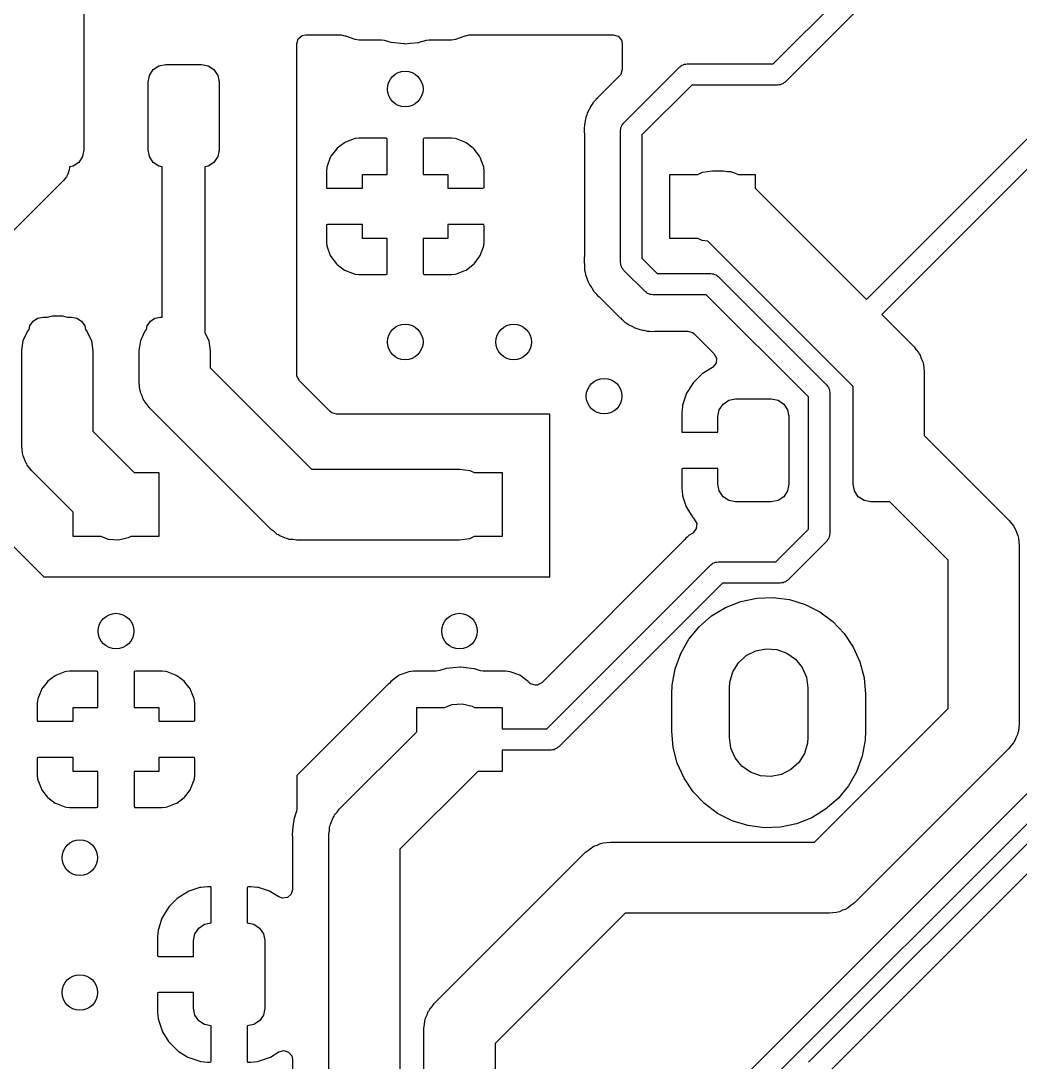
# Model space of a CAD drawing. Extents: x 74 to 208, y -143 to -31.
# Drawn here: x 125.66 to 139.7, y -60.92 to -46.29 of the extents above; entities that cross this region are included whole.
import ezdxf

# ---------------------------------------------------------------- set-up
doc = ezdxf.new("R2010")
doc.units = 0
doc.layers.add('BLACK', color=7, linetype='CONTINUOUS')

msp = doc.modelspace()

# ---------------------------------------------------------------- linework, layer by layer
at = {"layer": 'BLACK', "linetype": 'CONTINUOUS'}
for p, q in [((126.55, -43.593), (126.55, -48.099)), ((136.234, -46.8908), (138.28, -44.8451)), ((138.536, -45.0133), (136.402, -47.1469)), ((129.54, -46.608), (129.56, -46.5399)), ((129.56, -46.5399), (129.614, -46.4934)), ((129.614, -46.4934), (129.666, -46.482)), ((129.666, -46.482), (130.165, -46.482)), ((130.165, -46.482), (130.217, -46.4954)), ((130.217, -46.4954), (130.217, -46.4946)), ((130.217, -46.4946), (130.224, -46.4973)), ((130.224, -46.4973), (130.224, -46.4973)), ((130.224, -46.4973), (130.354, -46.5457)), ((130.354, -46.5457), (130.416, -46.5525)), ((131.712, -46.5525), (131.774, -46.5457)), ((131.774, -46.5457), (131.904, -46.4973)), ((131.904, -46.4973), (131.911, -46.4946)), ((131.904, -46.4973), (131.904, -46.4973)), ((131.911, -46.4954), (131.963, -46.482)), ((131.911, -46.4946), (131.911, -46.4954)), ((131.963, -46.482), (133.986, -46.482)), ((133.986, -46.482), (134.054, -46.502)), ((134.054, -46.502), (134.101, -46.5557)), ((129.54, -51.2558), (129.54, -46.608)), ((130.416, -46.5525), (130.731, -46.5525)), ((130.731, -46.5525), (130.768, -46.5581)), ((130.768, -46.5581), (130.86, -46.5867)), ((130.86, -46.5867), (130.866, -46.5873)), ((130.866, -46.5873), (130.866, -46.5873)), ((130.866, -46.5873), (131.051, -46.6067)), ((131.051, -46.6067), (131.051, -46.6067)), ((131.051, -46.6067), (131.057, -46.6074)), ((131.057, -46.6074), (131.139, -46.5998)), ((131.139, -46.5998), (131.248, -46.59)), ((131.248, -46.59), (131.254, -46.5894)), ((131.248, -46.59), (131.248, -46.59)), ((131.254, -46.5894), (131.26, -46.5877)), ((131.26, -46.5877), (131.362, -46.5576)), ((131.26, -46.5877), (131.26, -46.5877)), ((131.362, -46.5576), (131.398, -46.5525)), ((131.398, -46.5525), (131.712, -46.5525)), ((134.101, -46.5557), (134.112, -46.608)), ((134.112, -46.608), (134.112, -46.9718)), ((127.469, -47.0533), (127.523, -46.9722)), ((127.523, -46.9722), (127.604, -46.918)), ((127.604, -46.918), (127.7, -46.899)), ((127.7, -46.899), (128.2, -46.899)), ((128.2, -46.899), (128.296, -46.918)), ((128.296, -46.918), (128.377, -46.9722)), ((128.377, -46.9722), (128.431, -47.0533)), ((134.112, -46.9718), (134.092, -47.0399)), ((134.133, -47.7221), (134.92, -46.9347)), ((134.92, -46.9347), (134.937, -46.9249)), ((134.937, -46.9249), (134.951, -46.9109)), ((134.951, -46.9109), (134.97, -46.9058)), ((134.97, -46.9058), (134.988, -46.8959)), ((134.988, -46.8959), (135.007, -46.8959)), ((135.007, -46.8959), (135.026, -46.8908)), ((135.026, -46.8908), (136.234, -46.8908)), ((127.45, -47.149), (127.469, -47.0533)), ((128.431, -47.0533), (128.45, -47.149)), ((134.075, -47.0608), (133.831, -47.3045)), ((134.092, -47.0399), (134.075, -47.0608)), ((127.45, -48.099), (127.45, -47.149)), ((128.45, -47.149), (128.45, -48.099)), ((135.089, -47.1908), (134.389, -47.8903)), ((136.296, -47.1908), (135.089, -47.1908)), ((136.315, -47.1857), (136.296, -47.1908)), ((136.335, -47.1857), (136.315, -47.1857)), ((136.352, -47.1758), (136.335, -47.1857)), ((136.371, -47.1707), (136.352, -47.1758)), ((136.385, -47.1567), (136.371, -47.1707)), ((136.402, -47.1469), (136.385, -47.1567)), ((133.734, -47.4044), (133.702, -47.4381)), ((133.741, -47.3954), (133.734, -47.4044)), ((133.744, -47.3919), (133.741, -47.3954)), ((133.765, -47.3713), (133.744, -47.3919)), ((133.767, -47.3685), (133.765, -47.3713)), ((133.81, -47.3226), (133.767, -47.3685)), ((133.816, -47.3168), (133.81, -47.3226)), ((133.81, -47.3226), (133.81, -47.3226)), ((133.823, -47.3125), (133.816, -47.3168)), ((133.831, -47.3045), (133.823, -47.3125)), ((133.823, -47.3125), (133.823, -47.3125)), ((133.644, -47.5434), (133.622, -47.5839)), ((133.649, -47.5327), (133.644, -47.5434)), ((133.665, -47.4976), (133.649, -47.5327)), ((133.668, -47.4903), (133.665, -47.4976)), ((133.665, -47.4976), (133.665, -47.4976)), ((133.673, -47.4835), (133.668, -47.4903)), ((133.681, -47.4734), (133.673, -47.4835)), ((133.692, -47.4569), (133.681, -47.4734)), ((133.698, -47.445), (133.692, -47.4569)), ((133.702, -47.4381), (133.698, -47.445)), ((133.698, -47.445), (133.698, -47.445)), ((133.592, -47.7003), (133.581, -47.745)), ((133.594, -47.6886), (133.592, -47.7003)), ((133.6, -47.6509), (133.594, -47.6886)), ((133.602, -47.643), (133.6, -47.6509)), ((133.61, -47.6233), (133.602, -47.643)), ((133.617, -47.6046), (133.61, -47.6233)), ((133.622, -47.5839), (133.617, -47.6046)), ((133.579, -47.7862), (133.576, -47.8074)), ((133.576, -47.8074), (133.578, -47.8359)), ((133.578, -47.8359), (133.58, -47.8533)), ((133.581, -47.7665), (133.579, -47.7862)), ((133.58, -47.8533), (133.581, -47.8652)), ((133.581, -47.745), (133.581, -47.7665)), ((133.581, -47.8652), (133.581, -49.6003)), ((134.089, -47.8282), (134.094, -47.8091)), ((134.089, -49.6824), (134.089, -47.8282)), ((134.094, -47.7894), (134.104, -47.7723)), ((134.094, -47.8091), (134.094, -47.7894)), ((134.104, -47.7723), (134.109, -47.7532)), ((134.109, -47.7532), (134.123, -47.7392)), ((134.123, -47.7392), (134.133, -47.7221)), ((137.546, -50.2014), (139.914, -47.8341)), ((130.21, -47.9992), (130.108, -48.0757)), ((130.226, -47.9907), (130.21, -47.9992)), ((130.346, -47.9455), (130.226, -47.9907)), ((130.362, -47.9419), (130.346, -47.9455)), ((130.413, -47.9364), (130.362, -47.9419)), ((130.419, -47.936), (130.413, -47.9364)), ((130.796, -47.936), (130.419, -47.936)), ((130.804, -47.9377), (130.796, -47.936)), ((130.806, -47.9389), (130.804, -47.9377)), ((130.81, -47.9541), (130.806, -47.9389)), ((130.81, -48.444), (130.81, -47.9541)), ((131.32, -47.9419), (131.318, -47.9495)), ((131.318, -47.9495), (131.318, -48.444)), ((131.321, -47.9405), (131.32, -47.9419)), ((131.336, -47.936), (131.321, -47.9405)), ((131.709, -47.936), (131.336, -47.936)), ((131.715, -47.9364), (131.709, -47.936)), ((131.766, -47.9419), (131.715, -47.9364)), ((131.782, -47.9455), (131.766, -47.9419)), ((131.902, -47.9907), (131.782, -47.9455)), ((131.918, -47.9992), (131.902, -47.9907)), ((132.02, -48.0757), (131.918, -47.9992)), ((134.389, -47.8903), (134.389, -49.6203)), ((126.55, -48.099), (126.531, -48.1947)), ((127.469, -48.1947), (127.45, -48.099)), ((128.45, -48.099), (128.431, -48.1947)), ((130.096, -48.0883), (130.019, -48.1904)), ((130.108, -48.0757), (130.096, -48.0883)), ((132.032, -48.0883), (132.02, -48.0757)), ((132.109, -48.1904), (132.032, -48.0883)), ((140.125, -48.0475), (137.759, -50.4135)), ((126.477, -48.2758), (126.396, -48.33)), ((126.531, -48.1947), (126.477, -48.2758)), ((127.523, -48.2758), (127.469, -48.1947)), ((127.604, -48.33), (127.523, -48.2758)), ((128.377, -48.2758), (128.296, -48.33)), ((128.431, -48.1947), (128.377, -48.2758)), ((130.011, -48.2059), (129.966, -48.3264)), ((130.019, -48.1904), (130.011, -48.2059)), ((132.117, -48.2059), (132.109, -48.1904)), ((132.162, -48.3264), (132.117, -48.2059)), ((126.324, -48.4415), (126.312, -48.4598)), ((126.332, -48.4092), (126.324, -48.4415)), ((126.344, -48.3783), (126.332, -48.4092)), ((126.348, -48.3424), (126.344, -48.3783)), ((126.349, -48.3393), (126.348, -48.3424)), ((126.396, -48.33), (126.349, -48.3393)), ((127.65, -48.3391), (127.604, -48.33)), ((127.65, -50.451), (127.65, -48.3391)), ((128.296, -48.33), (128.25, -48.3391)), ((128.25, -48.3391), (128.25, -50.6649)), ((129.962, -48.3416), (129.956, -48.3925)), ((129.956, -48.3925), (129.956, -48.3993)), ((129.956, -48.3993), (129.956, -48.6219)), ((129.966, -48.3264), (129.962, -48.3416)), ((130.464, -48.64), (130.464, -48.444)), ((130.464, -48.444), (130.81, -48.444)), ((131.318, -48.444), (131.664, -48.444)), ((131.664, -48.444), (131.664, -48.64)), ((132.166, -48.3416), (132.162, -48.3264)), ((132.172, -48.3925), (132.166, -48.3416)), ((132.172, -48.3993), (132.172, -48.3925)), ((132.172, -48.6265), (132.172, -48.3993)), ((134.782, -49.344), (134.782, -48.444)), ((134.782, -48.444), (135.176, -48.444)), ((135.176, -48.444), (135.242, -48.4141)), ((135.242, -48.4141), (135.382, -48.394)), ((135.382, -48.394), (135.532, -48.394)), ((135.532, -48.394), (135.538, -48.394)), ((135.538, -48.394), (135.589, -48.4019)), ((135.589, -48.4019), (135.639, -48.4057)), ((135.639, -48.4057), (135.658, -48.4127)), ((135.658, -48.4127), (135.678, -48.4158)), ((135.678, -48.4158), (135.724, -48.4375)), ((135.724, -48.4375), (135.742, -48.444)), ((135.742, -48.444), (135.982, -48.444)), ((135.982, -48.444), (135.982, -48.6369)), ((126.262, -48.5321), (125.434, -49.3601)), ((126.281, -48.5047), (126.262, -48.5321)), ((126.304, -48.4803), (126.281, -48.5047)), ((126.312, -48.4598), (126.304, -48.4803)), ((129.956, -48.6219), (129.96, -48.6371)), ((129.96, -48.6371), (129.962, -48.6383)), ((129.962, -48.6383), (129.97, -48.64)), ((129.97, -48.64), (130.464, -48.64)), ((131.664, -48.64), (132.154, -48.64)), ((132.154, -48.64), (132.169, -48.6355)), ((132.169, -48.6355), (132.17, -48.6341)), ((132.17, -48.6341), (132.172, -48.6265)), ((135.982, -48.6369), (137.546, -50.2014)), ((129.958, -49.1539), (129.956, -49.1615)), ((129.956, -49.1615), (129.956, -49.3887)), ((129.959, -49.1525), (129.958, -49.1539)), ((129.974, -49.148), (129.959, -49.1525)), ((130.464, -49.148), (129.974, -49.148)), ((130.464, -49.344), (130.464, -49.148)), ((132.158, -49.148), (131.664, -49.148)), ((131.664, -49.148), (131.664, -49.344)), ((132.166, -49.1497), (132.158, -49.148)), ((132.168, -49.1509), (132.166, -49.1497)), ((132.172, -49.1661), (132.168, -49.1509)), ((132.172, -49.3887), (132.172, -49.1661)), ((129.956, -49.3887), (129.956, -49.3955)), ((129.956, -49.3955), (129.962, -49.4464)), ((129.962, -49.4464), (129.966, -49.4616)), ((129.966, -49.4616), (130.011, -49.5821)), ((130.81, -49.344), (130.464, -49.344)), ((130.81, -49.8385), (130.81, -49.344)), ((131.664, -49.344), (131.318, -49.344)), ((131.318, -49.344), (131.318, -49.8339)), ((132.117, -49.5821), (132.162, -49.4616)), ((132.162, -49.4616), (132.166, -49.4464)), ((132.166, -49.4464), (132.172, -49.3955)), ((132.172, -49.3955), (132.172, -49.3887)), ((135.176, -49.344), (134.782, -49.344)), ((135.236, -49.3722), (135.176, -49.344)), ((135.315, -49.3846), (135.236, -49.3722)), ((137.356, -51.4251), (135.315, -49.3846)), ((130.011, -49.5821), (130.019, -49.5976)), ((130.019, -49.5976), (130.096, -49.6997)), ((132.032, -49.6997), (132.109, -49.5976)), ((132.109, -49.5976), (132.117, -49.5821)), ((133.58, -49.6122), (133.578, -49.6199)), ((133.578, -49.6199), (133.578, -49.6279)), ((133.581, -49.6003), (133.58, -49.6122)), ((134.389, -49.6203), (134.606, -49.8372)), ((130.096, -49.6997), (130.108, -49.7123)), ((130.108, -49.7123), (130.21, -49.7888)), ((131.918, -49.7888), (132.02, -49.7123)), ((132.02, -49.7123), (132.032, -49.6997)), ((133.578, -49.6279), (133.58, -49.6908)), ((133.58, -49.6908), (133.581, -49.6947)), ((133.581, -49.6947), (133.581, -49.7238)), ((133.581, -49.7238), (133.581, -49.7282)), ((133.581, -49.7282), (133.582, -49.7401)), ((133.582, -49.7401), (133.583, -49.7862)), ((134.094, -49.7015), (134.089, -49.6824)), ((134.094, -49.7212), (134.094, -49.7015)), ((134.104, -49.7383), (134.094, -49.7212)), ((134.109, -49.7574), (134.104, -49.7383)), ((134.123, -49.7714), (134.109, -49.7574)), ((130.21, -49.7888), (130.226, -49.7973)), ((130.226, -49.7973), (130.346, -49.8425)), ((130.346, -49.8425), (130.362, -49.8461)), ((130.362, -49.8461), (130.413, -49.8516)), ((130.413, -49.8516), (130.419, -49.852)), ((130.419, -49.852), (130.792, -49.852)), ((130.792, -49.852), (130.807, -49.8475)), ((130.807, -49.8475), (130.808, -49.8461)), ((130.808, -49.8461), (130.81, -49.8385)), ((131.318, -49.8339), (131.322, -49.8491)), ((131.322, -49.8491), (131.324, -49.8503)), ((131.324, -49.8503), (131.332, -49.852)), ((131.332, -49.852), (131.709, -49.852)), ((131.709, -49.852), (131.715, -49.8516)), ((131.715, -49.8516), (131.766, -49.8461)), ((131.766, -49.8461), (131.782, -49.8425)), ((131.782, -49.8425), (131.902, -49.7973)), ((131.902, -49.7973), (131.918, -49.7888)), ((133.583, -49.7862), (133.587, -49.7987)), ((133.587, -49.7987), (133.589, -49.8068)), ((133.589, -49.8068), (133.593, -49.8262)), ((133.593, -49.8262), (133.595, -49.8385)), ((133.595, -49.8385), (133.596, -49.8475)), ((133.596, -49.8475), (133.599, -49.8548)), ((133.599, -49.8548), (133.599, -49.8548)), ((133.599, -49.8548), (133.613, -49.8904)), ((133.613, -49.8904), (133.617, -49.9016)), ((133.617, -49.9016), (133.63, -49.946)), ((134.133, -49.7885), (134.123, -49.7714)), ((134.438, -50.0933), (134.133, -49.7885)), ((134.606, -49.8372), (135.357, -49.8372)), ((135.357, -49.8372), (135.376, -49.8423)), ((135.376, -49.8423), (135.395, -49.8423)), ((135.395, -49.8423), (135.413, -49.8522)), ((135.413, -49.8522), (135.432, -49.8573)), ((135.432, -49.8573), (135.446, -49.8713)), ((135.446, -49.8713), (135.463, -49.8811)), ((135.463, -49.8811), (136.987, -51.4051)), ((133.63, -49.946), (133.641, -49.9645)), ((133.641, -49.9645), (133.649, -49.9822)), ((133.649, -49.9822), (133.657, -50.0022)), ((133.657, -50.0022), (133.685, -50.0395)), ((133.685, -50.0395), (133.691, -50.0494)), ((133.691, -50.0494), (133.711, -50.0824)), ((133.711, -50.0824), (133.711, -50.0824)), ((133.711, -50.0824), (133.715, -50.0892)), ((133.715, -50.0892), (133.73, -50.1044)), ((133.73, -50.1044), (133.743, -50.1194)), ((133.743, -50.1194), (133.755, -50.1368)), ((133.755, -50.1368), (133.761, -50.1418)), ((133.761, -50.1418), (133.791, -50.1662)), ((133.791, -50.1662), (133.8, -50.1742)), ((133.8, -50.1742), (134.02, -50.3948)), ((134.455, -50.1031), (134.438, -50.0933)), ((134.469, -50.1171), (134.455, -50.1031)), ((134.488, -50.1222), (134.469, -50.1171)), ((134.505, -50.1321), (134.488, -50.1222)), ((134.525, -50.1321), (134.505, -50.1321)), ((134.544, -50.1372), (134.525, -50.1321)), ((135.294, -50.1372), (134.544, -50.1372)), ((136.731, -51.5733), (135.294, -50.1372)), ((125.834, -50.5096), (125.898, -50.4662)), ((125.898, -50.4662), (125.975, -50.451)), ((125.975, -50.451), (126.036, -50.451)), ((126.036, -50.451), (126.107, -50.4306)), ((126.107, -50.4306), (126.249, -50.4315)), ((126.249, -50.4315), (126.314, -50.451)), ((126.314, -50.451), (126.375, -50.451)), ((126.375, -50.451), (126.452, -50.4662)), ((126.452, -50.4662), (126.516, -50.5096)), ((127.484, -50.5096), (127.548, -50.4662)), ((127.548, -50.4662), (127.625, -50.451)), ((127.625, -50.451), (127.65, -50.451)), ((134.02, -50.3948), (134.028, -50.4036)), ((134.028, -50.4036), (134.032, -50.4103)), ((134.032, -50.4103), (134.07, -50.4452)), ((134.07, -50.4452), (134.084, -50.4588)), ((134.084, -50.4588), (134.087, -50.4616)), ((134.087, -50.4616), (134.107, -50.4821)), ((134.107, -50.4821), (134.111, -50.4846)), ((134.111, -50.4846), (134.111, -50.4848)), ((134.111, -50.4848), (134.12, -50.4925)), ((134.12, -50.4925), (134.154, -50.5242)), ((137.759, -50.4135), (138.21, -50.8644)), ((125.757, -50.6515), (125.78, -50.6255)), ((125.78, -50.6255), (125.79, -50.5745)), ((125.79, -50.5745), (125.834, -50.5096)), ((126.516, -50.5096), (126.56, -50.5745)), ((126.56, -50.5745), (126.57, -50.6263)), ((126.57, -50.6263), (126.596, -50.6566)), ((127.407, -50.6515), (127.43, -50.6255)), ((127.43, -50.6255), (127.44, -50.5745)), ((127.44, -50.5745), (127.484, -50.5096)), ((134.154, -50.5242), (134.161, -50.528)), ((134.161, -50.528), (134.161, -50.528)), ((134.161, -50.528), (134.172, -50.5345)), ((134.172, -50.5345), (134.189, -50.5454)), ((134.189, -50.5454), (134.192, -50.5477)), ((134.192, -50.5477), (134.2, -50.5536)), ((134.2, -50.5536), (134.2, -50.5536)), ((134.2, -50.5536), (134.206, -50.5585)), ((134.206, -50.5585), (134.248, -50.5769)), ((134.248, -50.5769), (134.259, -50.5821)), ((134.259, -50.5821), (134.299, -50.6043)), ((134.299, -50.6043), (134.307, -50.6063)), ((134.307, -50.6063), (134.307, -50.6063)), ((134.307, -50.6063), (134.32, -50.6097)), ((134.32, -50.6097), (134.339, -50.6161)), ((134.339, -50.6161), (134.359, -50.6246)), ((134.359, -50.6246), (134.366, -50.6258)), ((134.366, -50.6258), (134.404, -50.6318)), ((134.404, -50.6318), (134.416, -50.6342)), ((134.416, -50.6342), (134.453, -50.6437)), ((134.453, -50.6437), (134.453, -50.6437)), ((134.453, -50.6437), (134.461, -50.6457)), ((134.461, -50.6457), (134.482, -50.6457)), ((134.482, -50.6457), (134.502, -50.6473)), ((134.523, -50.6506), (134.569, -50.6463)), ((134.569, -50.6463), (134.581, -50.6457)), ((134.581, -50.6457), (135.032, -50.6457)), ((135.032, -50.6457), (135.1, -50.6657)), ((125.675, -50.9199), (125.697, -50.7798)), ((125.697, -50.7798), (125.757, -50.6515)), ((126.596, -50.6566), (126.655, -50.7857)), ((126.655, -50.7857), (126.675, -50.926)), ((127.325, -50.9199), (127.347, -50.7798)), ((127.347, -50.7798), (127.407, -50.6515)), ((128.25, -50.6649), (128.305, -50.7857)), ((128.305, -50.7857), (128.325, -50.926)), ((134.502, -50.6473), (134.523, -50.6506)), ((135.1, -50.6657), (135.121, -50.6826)), ((135.121, -50.6826), (135.402, -50.9637)), ((125.675, -50.926), (125.675, -50.9199)), ((125.675, -52.261), (125.675, -50.926)), ((126.675, -50.926), (126.675, -52.0539)), ((127.325, -50.926), (127.325, -50.9199)), ((127.325, -51.371), (127.325, -50.926)), ((128.325, -50.926), (128.325, -51.1639)), ((138.21, -50.8644), (138.214, -50.8688)), ((138.214, -50.8688), (138.244, -50.91)), ((138.244, -50.91), (138.277, -50.9486)), ((135.402, -50.9637), (135.436, -51.026)), ((135.436, -51.026), (135.431, -51.0968)), ((138.277, -50.9486), (138.286, -50.967)), ((138.286, -50.967), (138.297, -50.9833)), ((138.297, -50.9833), (138.315, -51.0312)), ((138.315, -51.0312), (138.336, -51.0777)), ((138.336, -51.0777), (138.339, -51.0976)), ((128.325, -51.1639), (129.747, -52.586)), ((135.379, -51.1599), (135.238, -51.2471)), ((135.388, -51.1536), (135.379, -51.1599)), ((135.431, -51.0968), (135.388, -51.1536)), ((138.339, -51.0976), (138.346, -51.1166)), ((138.346, -51.1166), (138.349, -51.1675)), ((138.349, -51.1675), (138.356, -51.218)), ((138.356, -51.218), (138.356, -52.1169)), ((127.332, -51.4215), (127.325, -51.371)), ((129.543, -51.2826), (129.54, -51.2558)), ((129.577, -51.3449), (129.543, -51.2826)), ((130.011, -51.7791), (129.577, -51.3449)), ((135.112, -51.3708), (135.103, -51.3822)), ((135.227, -51.2561), (135.112, -51.3708)), ((135.238, -51.2471), (135.227, -51.2561)), ((127.335, -51.4724), (127.332, -51.4215)), ((127.342, -51.4914), (127.335, -51.4724)), ((127.345, -51.5113), (127.342, -51.4914)), ((127.366, -51.5578), (127.345, -51.5113)), ((135.018, -51.5202), (135.012, -51.5334)), ((135.103, -51.3822), (135.018, -51.5202)), ((136.987, -51.4051), (136.997, -51.4222)), ((136.997, -51.4222), (137.011, -51.4362)), ((137.011, -51.4362), (137.016, -51.4553)), ((137.016, -51.4553), (137.025, -51.4724)), ((137.025, -51.4724), (137.025, -51.4921)), ((137.025, -51.4921), (137.031, -51.5112)), ((137.031, -51.5112), (137.031, -53.4924)), ((137.356, -52.799), (137.356, -51.4251)), ((127.384, -51.6057), (127.366, -51.5578)), ((127.395, -51.622), (127.384, -51.6057)), ((127.404, -51.6404), (127.395, -51.622)), ((127.437, -51.679), (127.404, -51.6404)), ((135.012, -51.5334), (134.961, -51.6877)), ((135.529, -51.6722), (135.61, -51.618)), ((135.61, -51.618), (135.706, -51.599)), ((135.706, -51.599), (136.206, -51.599)), ((136.206, -51.599), (136.302, -51.618)), ((136.302, -51.618), (136.383, -51.6722)), ((136.731, -53.4303), (136.731, -51.5733)), ((127.467, -51.7202), (127.437, -51.679)), ((127.471, -51.7246), (127.467, -51.7202)), ((129.186, -53.4396), (127.471, -51.7246)), ((130.032, -51.796), (130.011, -51.7791)), ((130.1, -51.816), (130.032, -51.796)), ((133.096, -51.816), (130.1, -51.816)), ((133.096, -54.102), (133.096, -51.816)), ((134.958, -51.7011), (134.948, -51.7954)), ((134.948, -51.7954), (134.948, -51.8019)), ((134.948, -51.8019), (134.948, -52.0519)), ((134.961, -51.6877), (134.958, -51.7011)), ((135.456, -51.849), (135.475, -51.7533)), ((135.475, -51.7533), (135.529, -51.6722)), ((136.383, -51.6722), (136.437, -51.7533)), ((136.437, -51.7533), (136.456, -51.849)), ((135.456, -52.07), (135.456, -51.849)), ((136.456, -51.849), (136.456, -52.799)), ((126.675, -52.0539), (127.257, -52.636)), ((134.948, -52.0519), (134.952, -52.0671)), ((134.952, -52.0671), (134.954, -52.0683)), ((134.954, -52.0683), (134.962, -52.07)), ((134.962, -52.07), (135.456, -52.07)), ((138.356, -52.1169), (139.546, -53.3064)), ((125.682, -52.3115), (125.675, -52.261)), ((125.685, -52.3624), (125.682, -52.3115)), ((125.692, -52.3814), (125.685, -52.3624)), ((125.695, -52.4013), (125.692, -52.3814)), ((125.716, -52.4478), (125.695, -52.4013)), ((125.734, -52.4957), (125.716, -52.4478)), ((125.745, -52.512), (125.734, -52.4957)), ((125.754, -52.5304), (125.745, -52.512)), ((125.787, -52.569), (125.754, -52.5304)), ((125.817, -52.6102), (125.787, -52.569)), ((125.821, -52.6146), (125.817, -52.6102)), ((126.4, -53.1931), (125.821, -52.6146)), ((127.257, -52.636), (127.6, -52.636)), ((127.6, -52.636), (127.6, -53.536)), ((129.747, -52.586), (131.826, -52.586)), ((131.826, -52.586), (131.832, -52.586)), ((131.832, -52.586), (131.972, -52.6078)), ((131.972, -52.6078), (132.032, -52.636)), ((132.032, -52.636), (132.426, -52.636)), ((132.426, -52.636), (132.426, -53.536)), ((134.95, -52.5839), (134.948, -52.5915)), ((134.948, -52.5915), (134.948, -52.8461)), ((134.951, -52.5825), (134.95, -52.5839)), ((134.966, -52.578), (134.951, -52.5825)), ((135.456, -52.578), (134.966, -52.578)), ((135.456, -52.799), (135.456, -52.578)), ((135.475, -52.8947), (135.456, -52.799)), ((136.456, -52.799), (136.437, -52.8947)), ((137.375, -52.8947), (137.356, -52.799)), ((134.948, -52.8461), (134.948, -52.8526)), ((134.948, -52.8526), (134.958, -52.9482)), ((134.958, -52.9482), (134.961, -52.9616)), ((134.961, -52.9616), (135.013, -53.1158)), ((135.529, -52.9758), (135.475, -52.8947)), ((135.61, -53.03), (135.529, -52.9758)), ((136.383, -52.9758), (136.302, -53.03)), ((136.437, -52.8947), (136.383, -52.9758)), ((137.429, -52.9758), (137.375, -52.8947)), ((137.51, -53.03), (137.429, -52.9758)), ((135.013, -53.1158), (135.019, -53.129)), ((135.019, -53.129), (135.104, -53.2668)), ((135.706, -53.049), (135.61, -53.03)), ((136.206, -53.049), (135.706, -53.049)), ((136.302, -53.03), (136.206, -53.049)), ((137.606, -53.049), (137.51, -53.03)), ((137.874, -53.049), (137.606, -53.049)), ((138.692, -53.8671), (137.874, -53.049)), ((126.4, -53.536), (126.4, -53.1931)), ((135.104, -53.2668), (135.113, -53.2782)), ((135.113, -53.2782), (135.125, -53.2903)), ((125.222, -53.34), (125.984, -54.102)), ((135.154, -53.4234), (135.11, -53.4814)), ((135.125, -53.2903), (135.159, -53.3526)), ((135.159, -53.3526), (135.154, -53.4234)), ((139.546, -53.3064), (139.55, -53.3108)), ((139.55, -53.3108), (139.58, -53.352)), ((139.58, -53.352), (139.613, -53.3906)), ((139.613, -53.3906), (139.622, -53.409)), ((139.622, -53.409), (139.633, -53.4253)), ((139.633, -53.4253), (139.651, -53.4732)), ((126.79, -53.536), (126.4, -53.536)), ((126.893, -53.5743), (126.79, -53.536)), ((127.173, -53.5552), (127.034, -53.5848)), ((127.208, -53.536), (127.173, -53.5552)), ((127.6, -53.536), (127.208, -53.536)), ((129.227, -53.4701), (129.186, -53.4396)), ((129.265, -53.5039), (129.227, -53.4701)), ((129.284, -53.5125), (129.265, -53.5039)), ((129.3, -53.5246), (129.284, -53.5125)), ((129.348, -53.5425), (129.3, -53.5246)), ((129.394, -53.5642), (129.348, -53.5425)), ((129.414, -53.5673), (129.394, -53.5642)), ((129.433, -53.5743), (129.414, -53.5673)), ((131.966, -53.5659), (131.826, -53.586)), ((132.032, -53.536), (131.966, -53.5659)), ((132.426, -53.536), (132.032, -53.536)), ((135.007, -53.5562), (134.991, -53.5756)), ((135.025, -53.5436), (135.007, -53.5562)), ((135.04, -53.5307), (135.025, -53.5436)), ((135.055, -53.5155), (135.04, -53.5307)), ((135.062, -53.5115), (135.055, -53.5155)), ((135.095, -53.492), (135.062, -53.5115)), ((135.062, -53.5115), (135.062, -53.5115)), ((135.105, -53.4855), (135.095, -53.492)), ((135.11, -53.4814), (135.105, -53.4855)), ((136.271, -53.89), (136.731, -53.4303)), ((137.011, -53.5674), (136.997, -53.5814)), ((137.016, -53.5483), (137.011, -53.5674)), ((137.025, -53.5312), (137.016, -53.5483)), ((137.031, -53.4924), (137.025, -53.5115)), ((137.025, -53.5115), (137.025, -53.5312)), ((139.651, -53.4732), (139.672, -53.5197)), ((139.672, -53.5197), (139.675, -53.5396)), ((139.675, -53.5396), (139.682, -53.5586)), ((139.682, -53.5586), (139.685, -53.6095)), ((127.034, -53.5848), (126.893, -53.5743)), ((129.483, -53.5781), (129.433, -53.5743)), ((129.534, -53.586), (129.483, -53.5781)), ((129.54, -53.586), (129.534, -53.586)), ((131.826, -53.586), (129.54, -53.586)), ((134.97, -53.6005), (132.981, -55.5891)), ((134.26, -62.6875), (143.233, -53.7145)), ((134.978, -53.5918), (134.97, -53.6005)), ((134.991, -53.5756), (134.978, -53.5918)), ((136.987, -53.5985), (136.439, -54.1461)), ((136.997, -53.5814), (136.987, -53.5985)), ((139.685, -53.6095), (139.692, -53.66)), ((139.692, -53.66), (139.692, -56.1613)), ((136.73, -60.9239), (143.91, -53.7439)), ((133.054, -56.236), (135.356, -53.9339)), ((143.489, -53.8827), (134.516, -62.8557)), ((135.356, -53.9339), (135.373, -53.9241)), ((135.373, -53.9241), (135.387, -53.9101)), ((135.387, -53.9101), (135.406, -53.905)), ((135.406, -53.905), (135.423, -53.8951)), ((135.423, -53.8951), (135.443, -53.8951)), ((135.443, -53.8951), (135.462, -53.89)), ((135.462, -53.89), (136.271, -53.89)), ((144.166, -53.9121), (136.986, -61.0921)), ((138.692, -55.9542), (138.692, -53.8671)), ((125.984, -54.102), (133.096, -54.102)), ((136.422, -54.1559), (136.408, -54.1699)), ((136.439, -54.1461), (136.422, -54.1559)), ((135.524, -54.19), (133.222, -56.4921)), ((136.333, -54.19), (135.524, -54.19)), ((136.352, -54.1849), (136.333, -54.19)), ((136.372, -54.1849), (136.352, -54.1849)), ((136.389, -54.175), (136.372, -54.1849)), ((136.408, -54.1699), (136.389, -54.175)), ((135.565, -54.5318), (135.779, -54.4474)), ((135.779, -54.4474), (136.004, -54.4001)), ((136.004, -54.4001), (136.234, -54.3915)), ((136.234, -54.3915), (136.462, -54.4217)), ((136.462, -54.4217), (136.682, -54.4899)), ((135.369, -54.6511), (135.565, -54.5318)), ((136.682, -54.4899), (136.887, -54.5941)), ((136.887, -54.5941), (137.071, -54.7314)), ((135.195, -54.8019), (135.369, -54.6511)), ((137.071, -54.7314), (137.23, -54.8978)), ((135.049, -54.9797), (135.195, -54.8019)), ((134.935, -55.1795), (135.049, -54.9797)), ((137.23, -54.8978), (137.358, -55.0886)), ((134.857, -55.3957), (134.935, -55.1795)), ((135.856, -55.2084), (135.989, -55.1406)), ((135.989, -55.1406), (136.135, -55.1111)), ((136.135, -55.1111), (136.284, -55.122)), ((136.284, -55.122), (136.425, -55.1726)), ((136.425, -55.1726), (136.547, -55.2591)), ((137.358, -55.0886), (137.453, -55.2983)), ((135.668, -55.4363), (135.746, -55.3094)), ((135.746, -55.3094), (135.856, -55.2084)), ((136.547, -55.2591), (136.64, -55.3751)), ((137.453, -55.2983), (137.511, -55.5209)), ((126.282, -55.4375), (126.162, -55.4827)), ((126.298, -55.4339), (126.282, -55.4375)), ((126.349, -55.4284), (126.298, -55.4339)), ((126.355, -55.428), (126.349, -55.4284)), ((126.732, -55.428), (126.355, -55.428)), ((126.74, -55.4297), (126.732, -55.428)), ((126.742, -55.4309), (126.74, -55.4297)), ((126.746, -55.4461), (126.742, -55.4309)), ((126.746, -55.936), (126.746, -55.4461)), ((127.256, -55.4339), (127.254, -55.4415)), ((127.254, -55.4415), (127.254, -55.936)), ((127.257, -55.4325), (127.256, -55.4339)), ((127.272, -55.428), (127.257, -55.4325)), ((127.645, -55.428), (127.272, -55.428)), ((127.651, -55.4284), (127.645, -55.428)), ((127.702, -55.4339), (127.651, -55.4284)), ((127.718, -55.4375), (127.702, -55.4339)), ((127.838, -55.4827), (127.718, -55.4375)), ((131.116, -55.4343), (130.979, -55.4854)), ((131.178, -55.4275), (131.116, -55.4343)), ((131.492, -55.4275), (131.178, -55.4275)), ((131.527, -55.4225), (131.492, -55.4275)), ((131.548, -55.4167), (131.527, -55.4225)), ((131.64, -55.3899), (131.548, -55.4167)), ((131.837, -55.3727), (131.64, -55.3899)), ((131.843, -55.3733), (131.837, -55.3727)), ((132.027, -55.3934), (131.843, -55.3733)), ((131.843, -55.3733), (131.843, -55.3733)), ((132.033, -55.394), (132.027, -55.3934)), ((132.027, -55.3934), (132.027, -55.3934)), ((132.039, -55.3959), (132.033, -55.394)), ((132.122, -55.4217), (132.039, -55.3959)), ((132.159, -55.4275), (132.122, -55.4217)), ((132.474, -55.4275), (132.159, -55.4275)), ((132.536, -55.4343), (132.474, -55.4275)), ((132.673, -55.4854), (132.536, -55.4343)), ((134.816, -55.622), (134.857, -55.3957)), ((135.626, -55.5797), (135.668, -55.4363)), ((136.64, -55.3751), (136.7, -55.5121)), ((126.032, -55.5803), (125.955, -55.6824)), ((126.044, -55.5677), (126.032, -55.5803)), ((126.146, -55.4912), (126.044, -55.5677)), ((126.162, -55.4827), (126.146, -55.4912)), ((127.854, -55.4912), (127.838, -55.4827)), ((127.956, -55.5677), (127.854, -55.4912)), ((127.968, -55.5803), (127.956, -55.5677)), ((128.045, -55.6824), (127.968, -55.5803)), ((130.821, -55.6181), (130.811, -55.626)), ((130.846, -55.5945), (130.819, -55.6153)), ((130.819, -55.6153), (130.821, -55.6181)), ((130.863, -55.5727), (130.846, -55.5945)), ((130.979, -55.4854), (130.863, -55.5727)), ((132.789, -55.5727), (132.673, -55.4854)), ((132.795, -55.5799), (132.789, -55.5727)), ((132.801, -55.5863), (132.795, -55.5799)), ((132.802, -55.5854), (132.801, -55.5863)), ((132.824, -55.606), (132.802, -55.5854)), ((132.892, -55.626), (132.824, -55.606)), ((132.919, -55.6231), (132.892, -55.626)), ((132.981, -55.5891), (132.919, -55.6231)), ((134.81, -55.75), (134.816, -55.622)), ((135.62, -55.66), (135.626, -55.5797)), ((136.7, -55.5121), (136.72, -55.66)), ((137.511, -55.5209), (137.53, -55.75)), ((125.947, -55.6979), (125.902, -55.8184)), ((125.955, -55.6824), (125.947, -55.6979)), ((128.053, -55.6979), (128.045, -55.6824)), ((128.098, -55.8184), (128.053, -55.6979)), ((130.81, -55.626), (129.54, -56.896)), ((130.811, -55.626), (130.81, -55.626)), ((132.892, -55.626), (132.892, -55.626)), ((134.81, -56.27), (134.81, -55.75)), ((135.62, -56.36), (135.62, -55.66)), ((136.72, -55.66), (136.72, -56.36)), ((137.53, -55.75), (137.53, -56.27)), ((125.898, -55.8336), (125.892, -55.8845)), ((125.892, -55.8845), (125.892, -55.8913)), ((125.892, -55.8913), (125.892, -56.1139)), ((125.902, -55.8184), (125.898, -55.8336)), ((128.102, -55.8336), (128.098, -55.8184)), ((128.108, -55.8845), (128.102, -55.8336)), ((128.108, -55.8913), (128.108, -55.8845)), ((128.108, -56.1185), (128.108, -55.8913)), ((131.615, -55.936), (131.725, -55.8964)), ((131.725, -55.8964), (131.866, -55.8876)), ((131.866, -55.8876), (132.004, -55.9189)), ((126.4, -56.132), (126.4, -55.936)), ((126.4, -55.936), (126.746, -55.936)), ((127.254, -55.936), (127.6, -55.936)), ((127.6, -55.936), (127.6, -56.132)), ((131.226, -56.2789), (131.226, -55.936)), ((131.226, -55.936), (131.615, -55.936)), ((132.004, -55.9189), (132.035, -55.936)), ((132.035, -55.936), (132.426, -55.936)), ((132.426, -55.936), (132.426, -56.236)), ((136.816, -57.83), (138.692, -55.9542)), ((125.892, -56.1139), (125.896, -56.1291)), ((125.896, -56.1291), (125.898, -56.1303)), ((125.898, -56.1303), (125.906, -56.132)), ((125.906, -56.132), (126.4, -56.132)), ((127.6, -56.132), (128.09, -56.132)), ((128.09, -56.132), (128.105, -56.1275)), ((128.105, -56.1275), (128.106, -56.1261)), ((128.106, -56.1261), (128.108, -56.1185)), ((139.692, -56.1674), (139.684, -56.2178)), ((139.692, -56.1613), (139.692, -56.1674)), ((130.136, -57.3684), (131.226, -56.2789)), ((132.426, -56.236), (133.054, -56.236)), ((134.829, -56.4991), (134.81, -56.27)), ((137.53, -56.27), (137.524, -56.398)), ((139.648, -56.3536), (139.631, -56.4014)), ((139.67, -56.3075), (139.648, -56.3536)), ((139.673, -56.2875), (139.67, -56.3075)), ((139.68, -56.2686), (139.673, -56.2875)), ((139.684, -56.2178), (139.68, -56.2686)), ((133.222, -56.4921), (133.205, -56.5019)), ((134.887, -56.7217), (134.829, -56.4991)), ((135.64, -56.5079), (135.62, -56.36)), ((136.714, -56.4403), (136.672, -56.5837)), ((136.72, -56.36), (136.714, -56.4403)), ((137.524, -56.398), (137.483, -56.6243)), ((139.576, -56.474), (139.546, -56.5148)), ((139.61, -56.4358), (139.576, -56.474)), ((139.618, -56.4175), (139.61, -56.4358)), ((139.631, -56.4014), (139.618, -56.4175)), ((125.894, -56.6459), (125.892, -56.6535)), ((125.895, -56.6445), (125.894, -56.6459)), ((125.91, -56.64), (125.895, -56.6445)), ((126.4, -56.64), (125.91, -56.64)), ((126.4, -56.836), (126.4, -56.64)), ((128.094, -56.64), (127.6, -56.64)), ((127.6, -56.64), (127.6, -56.836)), ((128.102, -56.6417), (128.094, -56.64)), ((128.104, -56.6429), (128.102, -56.6417)), ((128.108, -56.6581), (128.104, -56.6429)), ((133.116, -56.536), (132.426, -56.536)), ((132.426, -56.536), (132.426, -56.836)), ((133.135, -56.5309), (133.116, -56.536)), ((133.155, -56.5309), (133.135, -56.5309)), ((133.172, -56.521), (133.155, -56.5309)), ((133.191, -56.5159), (133.172, -56.521)), ((133.205, -56.5019), (133.191, -56.5159)), ((135.7, -56.6449), (135.64, -56.5079)), ((135.793, -56.7609), (135.7, -56.6449)), ((136.672, -56.5837), (136.594, -56.7106)), ((139.546, -56.5148), (137.377, -58.6836)), ((137.483, -56.6243), (137.405, -56.8405)), ((125.892, -56.6535), (125.892, -56.8807)), ((128.108, -56.8807), (128.108, -56.6581)), ((134.982, -56.9314), (134.887, -56.7217)), ((135.915, -56.8474), (135.793, -56.7609)), ((136.594, -56.7106), (136.484, -56.8116)), ((125.892, -56.8807), (125.892, -56.8875)), ((125.892, -56.8875), (125.898, -56.9384)), ((125.898, -56.9384), (125.902, -56.9536)), ((126.746, -56.836), (126.4, -56.836)), ((126.746, -57.3305), (126.746, -56.836)), ((127.6, -56.836), (127.254, -56.836)), ((127.254, -56.836), (127.254, -57.3259)), ((128.098, -56.9536), (128.102, -56.9384)), ((128.102, -56.9384), (128.108, -56.8875)), ((128.108, -56.8875), (128.108, -56.8807)), ((129.54, -56.896), (129.54, -57.361)), ((132.083, -56.836), (130.99, -57.9291)), ((132.426, -56.836), (132.083, -56.836)), ((135.11, -57.1222), (134.982, -56.9314)), ((136.056, -56.898), (135.915, -56.8474)), ((136.205, -56.9089), (136.056, -56.898)), ((136.351, -56.8794), (136.205, -56.9089)), ((136.484, -56.8116), (136.351, -56.8794)), ((137.405, -56.8405), (137.291, -57.0403)), ((125.902, -56.9536), (125.947, -57.0741)), ((125.947, -57.0741), (125.955, -57.0896)), ((128.045, -57.0896), (128.053, -57.0741)), ((128.053, -57.0741), (128.098, -56.9536)), ((137.291, -57.0403), (137.145, -57.2181)), ((125.955, -57.0896), (126.032, -57.1917)), ((126.032, -57.1917), (126.044, -57.2043)), ((126.044, -57.2043), (126.146, -57.2808)), ((127.854, -57.2808), (127.956, -57.2043)), ((127.956, -57.2043), (127.968, -57.1917)), ((127.968, -57.1917), (128.045, -57.0896)), ((135.269, -57.2886), (135.11, -57.1222)), ((137.145, -57.2181), (136.971, -57.3689)), ((126.146, -57.2808), (126.162, -57.2893)), ((126.162, -57.2893), (126.282, -57.3345)), ((126.282, -57.3345), (126.298, -57.3381)), ((126.298, -57.3381), (126.349, -57.3436)), ((126.349, -57.3436), (126.355, -57.344)), ((126.355, -57.344), (126.728, -57.344)), ((126.728, -57.344), (126.743, -57.3395)), ((126.743, -57.3395), (126.744, -57.3381)), ((126.744, -57.3381), (126.746, -57.3305)), ((127.254, -57.3259), (127.258, -57.3411)), ((127.258, -57.3411), (127.26, -57.3423)), ((127.26, -57.3423), (127.268, -57.344)), ((127.268, -57.344), (127.645, -57.344)), ((127.645, -57.344), (127.651, -57.3436)), ((127.651, -57.3436), (127.702, -57.3381)), ((127.702, -57.3381), (127.718, -57.3345)), ((127.718, -57.3345), (127.838, -57.2893)), ((127.838, -57.2893), (127.854, -57.2808)), ((129.54, -57.361), (129.534, -57.3978)), ((130.106, -57.4093), (130.136, -57.3684)), ((135.453, -57.4259), (135.269, -57.2886)), ((136.971, -57.3689), (136.775, -57.4882)), ((129.497, -57.5217), (129.491, -57.5805)), ((129.498, -57.5166), (129.497, -57.5217)), ((129.499, -57.5113), (129.498, -57.5166)), ((129.527, -57.4226), (129.499, -57.5113)), ((129.534, -57.3978), (129.527, -57.4215)), ((129.527, -57.4215), (129.527, -57.4226)), ((130.034, -57.5296), (130.051, -57.4819)), ((130.051, -57.4819), (130.064, -57.4657)), ((130.064, -57.4657), (130.072, -57.4475)), ((130.072, -57.4475), (130.106, -57.4093)), ((135.658, -57.5301), (135.453, -57.4259)), ((136.775, -57.4882), (136.561, -57.5726)), ((129.487, -57.6154), (129.481, -57.6652)), ((129.481, -57.6652), (129.481, -57.6688)), ((129.481, -57.6688), (129.481, -57.6697)), ((129.481, -57.6697), (129.481, -57.6754)), ((129.491, -57.5805), (129.487, -57.6142)), ((129.487, -57.6142), (129.487, -57.6154)), ((129.99, -57.7159), (129.998, -57.6655)), ((129.998, -57.6655), (130.002, -57.6146)), ((130.002, -57.6146), (130.009, -57.5957)), ((130.009, -57.5957), (130.012, -57.5758)), ((130.012, -57.5758), (130.034, -57.5296)), ((135.878, -57.5983), (135.658, -57.5301)), ((136.106, -57.6285), (135.878, -57.5983)), ((136.336, -57.6199), (136.106, -57.6285)), ((136.561, -57.5726), (136.336, -57.6199)), ((129.481, -57.6754), (129.477, -57.7185)), ((129.477, -57.7185), (129.477, -57.7246)), ((129.477, -57.7246), (129.481, -57.7641)), ((129.481, -57.7641), (129.481, -57.776)), ((129.481, -57.776), (129.481, -58.4943)), ((129.99, -57.722), (129.99, -57.7159)), ((129.99, -62.5569), (129.99, -57.722)), ((130.99, -57.9291), (130.99, -62.764)), ((133.599, -57.9722), (133.64, -57.9421)), ((133.64, -57.9421), (133.679, -57.9088)), ((133.679, -57.9088), (133.697, -57.9004)), ((133.697, -57.9004), (133.713, -57.8885)), ((133.713, -57.8885), (133.761, -57.8712)), ((133.761, -57.8712), (133.808, -57.8501)), ((133.808, -57.8501), (133.828, -57.8472)), ((133.828, -57.8472), (133.847, -57.8404)), ((133.847, -57.8404), (133.898, -57.8372)), ((133.898, -57.8372), (133.948, -57.83)), ((133.948, -57.83), (136.816, -57.83)), ((131.472, -60.0984), (133.594, -57.9764)), ((133.594, -57.9764), (133.599, -57.9722)), ((128.01, -58.5278), (127.872, -58.6131)), ((128.023, -58.5216), (128.01, -58.5278)), ((128.177, -58.4701), (128.023, -58.5216)), ((128.191, -58.4673), (128.177, -58.4701)), ((128.286, -58.4573), (128.191, -58.4673)), ((128.293, -58.457), (128.286, -58.4573)), ((128.322, -58.457), (128.293, -58.457)), ((128.33, -58.4587), (128.322, -58.457)), ((128.332, -58.4599), (128.33, -58.4587)), ((128.336, -58.4751), (128.332, -58.4599)), ((128.336, -58.9658), (128.336, -58.4751)), ((128.846, -58.4629), (128.844, -58.4705)), ((128.844, -58.4705), (128.844, -58.9658)), ((128.847, -58.4615), (128.846, -58.4629)), ((128.862, -58.457), (128.847, -58.4615)), ((128.887, -58.457), (128.862, -58.457)), ((128.894, -58.4573), (128.887, -58.457)), ((128.988, -58.467), (128.894, -58.4573)), ((129.001, -58.4699), (128.988, -58.467)), ((129.156, -58.521), (129.001, -58.4699)), ((129.169, -58.5272), (129.156, -58.521)), ((129.289, -58.6015), (129.169, -58.5272)), ((129.481, -58.4943), (129.461, -58.5624)), ((127.861, -58.6221), (127.746, -58.7368)), ((127.872, -58.6131), (127.861, -58.6221)), ((129.338, -58.619), (129.289, -58.6015)), ((129.408, -58.6089), (129.338, -58.619)), ((129.461, -58.5624), (129.408, -58.6089)), ((137.372, -58.6878), (137.331, -58.7179)), ((137.377, -58.6836), (137.372, -58.6878)), ((127.737, -58.7482), (127.652, -58.8862)), ((127.746, -58.7368), (127.737, -58.7482)), ((134.155, -58.83), (132.326, -60.6591)), ((137.023, -58.83), (134.155, -58.83)), ((137.074, -58.8228), (137.023, -58.83)), ((137.125, -58.8196), (137.074, -58.8228)), ((137.144, -58.8128), (137.125, -58.8196)), ((137.164, -58.8099), (137.144, -58.8128)), ((137.21, -58.7888), (137.164, -58.8099)), ((137.258, -58.7715), (137.21, -58.7888)), ((137.274, -58.7596), (137.258, -58.7715)), ((137.293, -58.7512), (137.274, -58.7596)), ((137.331, -58.7179), (137.293, -58.7512)), ((127.646, -58.8994), (127.595, -59.0537)), ((127.652, -58.8862), (127.646, -58.8994)), ((128.163, -59.0382), (128.244, -58.984)), ((128.244, -58.984), (128.336, -58.9658)), ((128.844, -58.9658), (128.936, -58.984)), ((128.936, -58.984), (129.017, -59.0382)), ((127.592, -59.0671), (127.582, -59.1614)), ((127.595, -59.0537), (127.592, -59.0671)), ((128.09, -59.215), (128.109, -59.1193)), ((128.109, -59.1193), (128.163, -59.0382)), ((129.017, -59.0382), (129.071, -59.1193)), ((129.071, -59.1193), (129.09, -59.215)), ((127.582, -59.1614), (127.582, -59.1679)), ((127.582, -59.1679), (127.582, -59.4179)), ((128.09, -59.436), (128.09, -59.215)), ((129.09, -59.215), (129.09, -60.165)), ((127.582, -59.4179), (127.586, -59.4331)), ((127.586, -59.4331), (127.588, -59.4343)), ((127.588, -59.4343), (127.596, -59.436)), ((127.596, -59.436), (128.09, -59.436)), ((127.584, -59.9499), (127.582, -59.9575)), ((127.582, -59.9575), (127.582, -60.2121)), ((127.585, -59.9485), (127.584, -59.9499)), ((127.6, -59.944), (127.585, -59.9485)), ((128.09, -59.944), (127.6, -59.944)), ((128.09, -60.165), (128.09, -59.944)), ((131.408, -60.1775), (131.442, -60.1393)), ((131.442, -60.1393), (131.472, -60.0984)), ((127.582, -60.2121), (127.582, -60.2186)), ((127.582, -60.2186), (127.592, -60.3142)), ((128.109, -60.2607), (128.09, -60.165)), ((128.163, -60.3418), (128.109, -60.2607)), ((129.071, -60.2607), (129.017, -60.3418)), ((129.09, -60.165), (129.071, -60.2607)), ((131.345, -60.3257), (131.348, -60.3058)), ((131.348, -60.3058), (131.37, -60.2596)), ((131.37, -60.2596), (131.387, -60.2119)), ((131.387, -60.2119), (131.4, -60.1957)), ((131.4, -60.1957), (131.408, -60.1775)), ((127.592, -60.3142), (127.595, -60.3276)), ((127.595, -60.3276), (127.647, -60.4818)), ((128.244, -60.396), (128.163, -60.3418)), ((128.336, -60.4142), (128.244, -60.396)), ((128.336, -60.9095), (128.336, -60.4142)), ((128.936, -60.396), (128.844, -60.4142)), ((128.844, -60.4142), (128.844, -60.9049)), ((129.017, -60.3418), (128.936, -60.396)), ((131.326, -60.4459), (131.334, -60.3955)), ((131.326, -60.452), (131.326, -60.4459)), ((131.326, -64.6391), (131.326, -60.452)), ((131.334, -60.3955), (131.338, -60.3446)), ((131.338, -60.3446), (131.345, -60.3257)), ((127.647, -60.4818), (127.653, -60.495)), ((127.653, -60.495), (127.738, -60.6328)), ((127.738, -60.6328), (127.747, -60.6442)), ((127.747, -60.6442), (127.862, -60.7587)), ((132.326, -60.6591), (132.326, -64.8462)), ((127.862, -60.7587), (127.873, -60.7678)), ((127.873, -60.7678), (128.011, -60.8528)), ((128.011, -60.8528), (128.024, -60.859)), ((128.024, -60.859), (128.179, -60.9101)), ((129.003, -60.9099), (129.157, -60.8584)), ((129.157, -60.8584), (129.17, -60.8522)), ((129.17, -60.8522), (129.289, -60.7785)), ((129.289, -60.7785), (129.358, -60.7596)), ((129.358, -60.7596), (129.425, -60.7808)), ((129.425, -60.7808), (129.471, -60.8352)), ((129.471, -60.8352), (129.481, -60.8856)), ((129.481, -60.8856), (129.481, -62.2941)), ((128.179, -60.9101), (128.192, -60.913)), ((128.192, -60.913), (128.286, -60.9227)), ((128.286, -60.9227), (128.293, -60.923)), ((128.293, -60.923), (128.318, -60.923)), ((128.318, -60.923), (128.333, -60.9185)), ((128.333, -60.9185), (128.334, -60.9171)), ((128.334, -60.9171), (128.336, -60.9095)), ((128.844, -60.9049), (128.848, -60.9201)), ((128.848, -60.9201), (128.85, -60.9213)), ((128.85, -60.9213), (128.858, -60.923)), ((128.858, -60.923), (128.887, -60.923)), ((128.887, -60.923), (128.894, -60.9227)), ((128.894, -60.9227), (128.989, -60.9127)), ((128.989, -60.9127), (129.003, -60.9099))]:
    msp.add_line(p, q, dxfattribs=at)
at = {"layer": 'BLACK'}
for centre in [(131.064, -47.244), (131.064, -50.8), (132.588, -50.8), (133.858, -51.562), (127, -54.864), (131.826, -54.864), (126.492, -58.049), (126.492, -59.944)]:
    msp.add_circle(centre, 0.25, dxfattribs=at)

doc.saveas('drawing.dxf')
